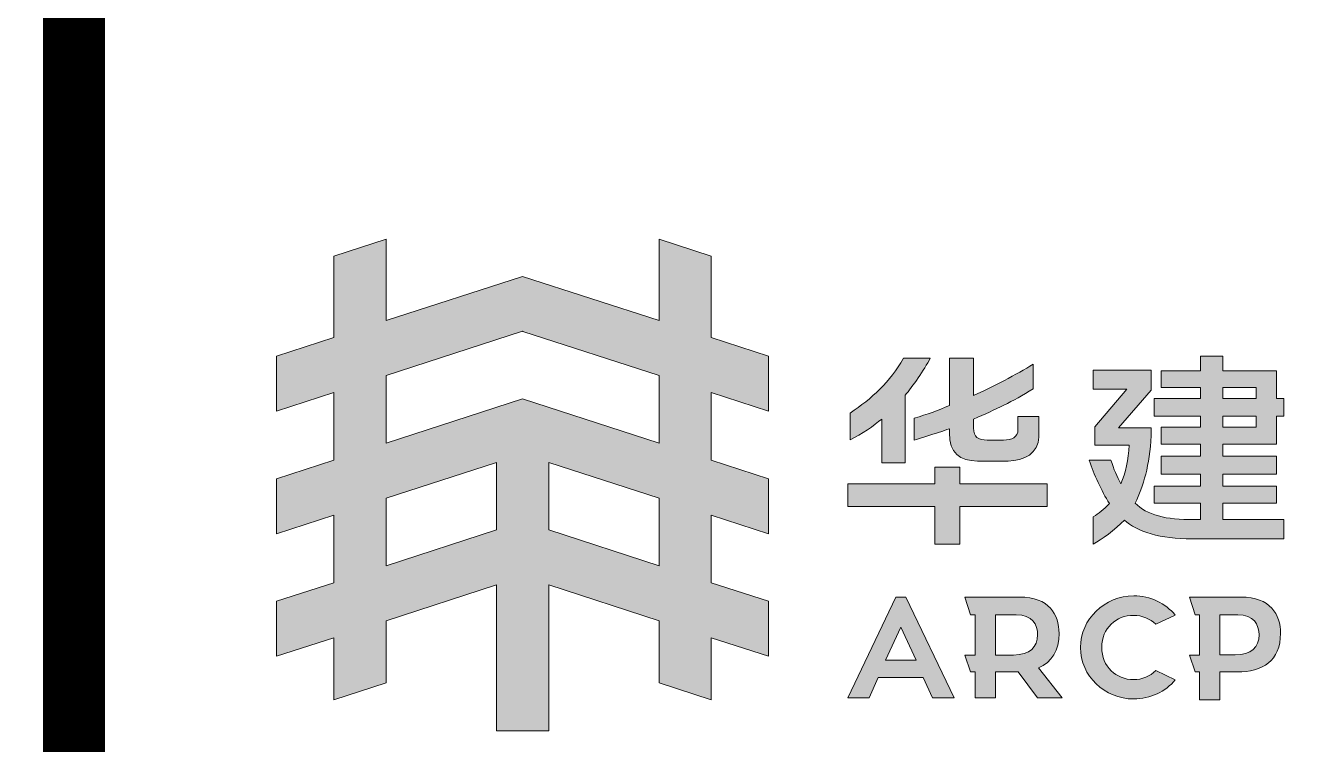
# Model space of a CAD drawing. Extents: x -8792 to 174344, y -43961 to 62816.
# Drawn here: x 99085.1 to 99454.5, y -8435 to -8226.3 of the extents above; entities that cross this region are included whole.
import ezdxf
from ezdxf.enums import TextEntityAlignment as Align
from ezdxf.xclip import XClip

# ---------------------------------------------------------------- set-up
doc = ezdxf.new("R2010")
doc.units = 0
doc.header["$LTSCALE"] = 50
doc.header["$XCLIPFRAME"] = 0
doc.linetypes.add('DOT2', pattern=[0.125, 0, -0.125])
for name, color, linetype in [('2017_11-sheet-LOGO$0$C-SHET-TTLB', 11, 'Continuous'), ('2017_11-sheet-R$0$C-SHET-TTLB', 11, 'Continuous'), ('A-FLOR-OTLN', 4, 'DOT2'), ('C-SHET-SHBD', 11, 'Continuous'), ('C-SHET-TTLB', 11, 'Continuous'), ('吊顶', 7, 'Continuous'), ('通-图框-文字', 4, 'Continuous')]:
    doc.layers.add(name, color=color, linetype=linetype)
doc.styles.add('XD-2008', font='xd-hzs.shx', dxfattribs={"width": 0.7, "bigfont": 'xd-hztxt.shx'})
doc.styles.add('XD2008', font='@1romans.shx', dxfattribs={"width": 0.7, "bigfont": '!hztxt.shx'})

# ---------------------------------------------------------------- blocks, each defined once
blk = doc.blocks.new('A$Cbd8d7c8c')
at = {"layer": 'A-FLOR-OTLN', "color": 8}
blk.add_lwpolyline([(-22721.25, -15689.87), (-43719.42, -33393.16, 0.413756), (-43991.61, -36560.98, 0.189672), (122158.17, -126683.04, 0.414786), (124666.02, -124719.49), (133885.17, -48361.88, 0.379931), (116453.25, -23207.95, 0.236452)], format="xyb", dxfattribs=at)
at = {"layer": '吊顶', "const_width": 3}
blk.add_lwpolyline([(36525.16, -42886.24, 0.056654), (31389.8, -41079.32), (30859.09, -40957.78, -0.112536), (21289.45, -36343.72, -0.028917), (3039.01, -19971.01, 0.413532), (-633.62, -19953.38), (-31397.94, -50352.84, 0.414781), (-31416.33, -54033.31, 0.170492), (123964.28, -129414.71, 0.412564), (126841.18, -127143.22), (136317.5, -48655.55, 1.269195), (87076.8, -54393.32)], format="xyb", dxfattribs=at)
blk = doc.blocks.new('华东院_土建2018EcadiA3_2022_02-sheet-LOGO', base_point=(415.294, 161.488))
at = {"layer": '2017_11-sheet-LOGO$0$C-SHET-TTLB'}
h = blk.add_hatch(color=256, dxfattribs=at)
h.dxf.hatch_style = 2
h.paths.add_polyline_path([(353.435, 185.52), (353.435, 186.584), (352.329, 186.943), (352.329, 188.52), (351.318, 188.849), (351.318, 187.272), (348.678, 188.129), (346.037, 187.272), (346.037, 188.849), (345.027, 188.52), (345.027, 186.943), (343.92, 186.584), (343.92, 185.52), (345.027, 185.88), (345.027, 184.572), (343.92, 184.213), (343.92, 183.149), (345.027, 183.509), (345.027, 182.2), (343.92, 181.841), (343.92, 180.777), (345.027, 181.137), (345.027, 179.933), (346.037, 180.261), (346.037, 181.465), (348.172, 182.159), (348.172, 179.334), (349.183, 179.334), (349.183, 182.159), (351.318, 181.465), (351.318, 180.261), (352.329, 179.933), (352.329, 181.137), (353.435, 180.777), (353.435, 181.841), (352.329, 182.2), (352.329, 183.509), (353.435, 183.149), (353.435, 184.213), (352.329, 184.572), (352.329, 185.88)])
h.paths.add_polyline_path([(346.037, 182.528), (346.037, 183.837), (348.172, 184.53), (348.172, 183.222)])
h.paths.add_polyline_path([(351.318, 182.528), (349.183, 183.222), (349.183, 184.53), (351.318, 183.837)])
h.paths.add_polyline_path([(351.318, 184.9), (348.678, 185.759), (346.037, 184.9), (346.037, 186.209), (348.678, 187.066), (348.684, 187.064), (351.318, 186.209)])
h = blk.add_hatch(color=256, dxfattribs=at)
h.dxf.hatch_style = 2
edge = h.paths.add_edge_path()
edge.add_spline(control_points=[(355.014, 184.963), (355.014, 184.963), (355.014, 185.484), (355.014, 185.484), (355.431, 185.765), (355.785, 186.082), (356.045, 186.544), (356.045, 186.544), (356.563, 186.544), (356.563, 186.544), (356.445, 186.32), (356.221, 185.993), (356.076, 185.827), (356.076, 185.827), (356.076, 184.523), (356.076, 184.523), (356.076, 184.523), (355.624, 184.523), (355.624, 184.523), (355.624, 184.523), (355.624, 185.366), (355.624, 185.366), (355.478, 185.24), (355.238, 185.08), (355.014, 184.963)], knot_values=[0, 0, 0, 0, 1, 1, 1, 2, 2, 2, 3, 3, 3, 4, 4, 4, 5, 5, 5, 6, 6, 6, 7, 7, 7, 8, 8, 8, 8], degree=3, periodic=0)
h.paths.add_polyline_path([(354.966, 183.673), (354.966, 184.111), (356.653, 184.111), (356.653, 184.438), (357.137, 184.438), (357.137, 184.111), (358.824, 184.111), (358.824, 183.673), (357.137, 183.673), (357.137, 182.949), (356.653, 182.949), (356.653, 183.673)])
edge = h.paths.add_edge_path()
edge.add_spline(control_points=[(356.255, 184.961), (356.255, 184.961), (356.255, 185.383), (356.255, 185.383), (356.508, 185.461), (356.702, 185.527), (356.934, 185.633), (356.934, 185.633), (356.934, 186.544), (356.934, 186.544), (356.934, 186.544), (357.402, 186.544), (357.402, 186.544), (357.402, 186.544), (357.402, 185.825), (357.402, 185.825), (357.761, 185.984), (358.246, 186.234), (358.551, 186.431), (358.551, 186.431), (358.551, 185.952), (358.551, 185.952), (358.143, 185.695), (357.843, 185.561), (357.402, 185.367), (357.402, 185.367), (357.402, 185.195), (357.402, 185.195), (357.402, 185.02), (357.486, 184.961), (357.667, 184.961), (357.667, 184.961), (357.979, 184.961), (357.979, 184.961), (358.143, 184.961), (358.26, 185.016), (358.26, 185.165), (358.26, 185.267), (358.26, 185.416), (358.26, 185.416), (358.26, 185.416), (358.666, 185.416), (358.666, 185.416), (358.666, 185.416), (358.666, 185.178), (358.666, 185.02), (358.666, 184.711), (358.367, 184.556), (358.073, 184.556), (358.073, 184.556), (357.48, 184.556), (357.48, 184.556), (357.134, 184.556), (356.934, 184.714), (356.934, 185.101), (356.934, 185.101), (356.934, 185.18), (356.934, 185.18), (356.861, 185.149), (356.318, 184.981), (356.255, 184.961)], knot_values=[0, 0, 0, 0, 1, 1, 1, 2, 2, 2, 3, 3, 3, 4, 4, 4, 5, 5, 5, 6, 6, 6, 7, 7, 7, 8, 8, 8, 9, 9, 9, 10, 10, 10, 11, 11, 11, 12, 12, 12, 13, 13, 13, 14, 14, 14, 15, 15, 15, 16, 16, 16, 17, 17, 17, 18, 18, 18, 19, 19, 19, 20, 20, 20, 20], degree=3, periodic=0)
h = blk.add_hatch(color=256, dxfattribs=at)
h.dxf.hatch_style = 2
edge = h.paths.add_edge_path()
edge.add_spline(control_points=[(360.891, 185.423), (360.891, 185.423), (360.891, 185.766), (360.891, 185.766), (360.891, 185.766), (361.789, 185.766), (361.789, 185.766), (361.789, 185.766), (361.789, 185.976), (361.789, 185.976), (361.789, 185.976), (361.029, 185.976), (361.029, 185.976), (361.029, 185.976), (361.029, 186.303), (361.029, 186.303), (361.029, 186.303), (361.789, 186.303), (361.789, 186.303), (361.789, 186.303), (361.789, 186.584), (361.789, 186.584), (361.789, 186.584), (362.225, 186.584), (362.225, 186.584), (362.225, 186.584), (362.225, 186.303), (362.225, 186.303), (362.225, 186.303), (363.263, 186.303), (363.263, 186.303), (363.263, 186.303), (363.263, 185.766), (363.263, 185.766), (363.263, 185.766), (363.399, 185.766), (363.399, 185.766), (363.399, 185.766), (363.399, 185.423), (363.399, 185.423), (363.399, 185.423), (363.263, 185.423), (363.263, 185.423), (363.263, 185.423), (363.263, 184.882), (363.263, 184.882), (363.263, 184.882), (362.225, 184.882), (362.225, 184.882), (362.225, 184.882), (362.225, 184.647), (362.225, 184.647), (362.225, 184.647), (363.263, 184.647), (363.263, 184.647), (363.263, 184.647), (363.263, 184.304), (363.263, 184.304), (363.263, 184.304), (362.225, 184.304), (362.225, 184.304), (362.225, 184.304), (362.225, 184.07), (362.225, 184.07), (362.225, 184.07), (363.263, 184.07), (363.263, 184.07), (363.263, 184.07), (363.263, 183.743), (363.263, 183.743), (363.263, 183.743), (362.225, 183.743), (362.225, 183.743), (362.225, 183.743), (362.225, 183.423), (362.225, 183.423), (362.225, 183.423), (363.399, 183.423), (363.399, 183.423), (363.399, 183.423), (363.399, 183.049), (363.399, 183.049), (363.399, 183.049), (361.629, 183.049), (361.629, 183.049), (361.015, 183.049), (360.556, 183.185), (360.322, 183.414), (360.136, 183.229), (359.876, 183.029), (359.717, 182.949), (359.717, 182.949), (359.717, 183.474), (359.717, 183.474), (359.825, 183.537), (359.907, 183.615), (360.028, 183.732), (359.872, 183.981), (359.729, 184.299), (359.636, 184.569), (359.636, 184.569), (360.059, 184.569), (360.059, 184.569), (360.115, 184.402), (360.171, 184.252), (360.25, 184.113), (360.343, 184.332), (360.392, 184.581), (360.413, 184.862), (360.413, 184.862), (359.747, 184.862), (359.747, 184.862), (359.747, 184.862), (359.747, 185.216), (359.747, 185.216), (359.747, 185.216), (360.363, 185.944), (360.363, 185.944), (360.363, 185.944), (359.717, 185.944), (359.717, 185.944), (359.717, 185.944), (359.717, 186.314), (359.717, 186.314), (359.717, 186.314), (360.833, 186.314), (360.833, 186.314), (360.833, 186.314), (360.833, 185.928), (360.833, 185.928), (360.833, 185.928), (360.206, 185.201), (360.206, 185.201), (360.206, 185.201), (360.839, 185.201), (360.839, 185.201), (360.839, 185.201), (360.839, 185.045), (360.839, 185.045), (360.808, 184.473), (360.683, 184.064), (360.527, 183.742), (360.746, 183.512), (361.13, 183.414), (361.661, 183.423), (361.681, 183.423), (361.757, 183.423), (361.789, 183.423), (361.789, 183.423), (361.789, 183.743), (361.789, 183.743), (361.789, 183.743), (360.891, 183.743), (360.891, 183.743), (360.891, 183.743), (360.891, 184.07), (360.891, 184.07), (360.891, 184.07), (361.789, 184.07), (361.789, 184.07), (361.789, 184.07), (361.789, 184.304), (361.789, 184.304), (361.789, 184.304), (361.029, 184.304), (361.029, 184.304), (361.029, 184.304), (361.029, 184.647), (361.029, 184.647), (361.029, 184.647), (361.789, 184.647), (361.789, 184.647), (361.789, 184.647), (361.789, 184.882), (361.789, 184.882), (361.789, 184.882), (361.029, 184.882), (361.029, 184.882), (361.029, 184.882), (361.029, 185.209), (361.029, 185.209), (361.029, 185.209), (361.789, 185.209), (361.789, 185.209), (361.789, 185.209), (361.789, 185.423), (361.789, 185.423), (361.789, 185.423), (360.891, 185.423), (360.891, 185.423)], knot_values=[0, 0, 0, 0, 1, 1, 1, 2, 2, 2, 3, 3, 3, 4, 4, 4, 5, 5, 5, 6, 6, 6, 7, 7, 7, 8, 8, 8, 9, 9, 9, 10, 10, 10, 11, 11, 11, 12, 12, 12, 13, 13, 13, 14, 14, 14, 15, 15, 15, 16, 16, 16, 17, 17, 17, 18, 18, 18, 19, 19, 19, 20, 20, 20, 21, 21, 21, 22, 22, 22, 23, 23, 23, 24, 24, 24, 25, 25, 25, 26, 26, 26, 27, 27, 27, 28, 28, 28, 29, 29, 29, 30, 30, 30, 31, 31, 31, 32, 32, 32, 33, 33, 33, 34, 34, 34, 35, 35, 35, 36, 36, 36, 37, 37, 37, 38, 38, 38, 39, 39, 39, 40, 40, 40, 41, 41, 41, 42, 42, 42, 43, 43, 43, 44, 44, 44, 45, 45, 45, 46, 46, 46, 47, 47, 47, 48, 48, 48, 49, 49, 49, 50, 50, 50, 51, 51, 51, 52, 52, 52, 53, 53, 53, 54, 54, 54, 55, 55, 55, 56, 56, 56, 57, 57, 57, 58, 58, 58, 59, 59, 59, 60, 60, 60, 61, 61, 61, 62, 62, 62, 63, 63, 63, 63], degree=3, periodic=0)
h.paths.add_polyline_path([(362.865, 185.976), (362.225, 185.976), (362.225, 185.766), (362.865, 185.766)])
h.paths.add_polyline_path([(362.225, 185.423), (362.225, 185.209), (362.865, 185.209), (362.865, 185.423)])
h = blk.add_hatch(color=256, dxfattribs=at)
h.dxf.hatch_style = 2
h.paths.add_polyline_path([(355.895, 181.924), (354.966, 179.974), (355.384, 179.974), (355.558, 180.369), (356.428, 180.369), (356.606, 179.974), (357.023, 179.974), (356.091, 181.924)])
h.paths.add_polyline_path([(355.698, 180.699), (355.992, 181.343), (356.288, 180.699)])
h = blk.add_hatch(color=256, dxfattribs=at)
h.dxf.hatch_style = 2
edge = h.paths.add_edge_path()
edge.add_spline(control_points=[(359.054, 181.221), (359.054, 181.586), (358.861, 181.924), (358.291, 181.924), (358.291, 181.924), (357.499, 181.924), (357.499, 181.924), (357.499, 181.924), (357.431, 181.924), (357.431, 181.924), (357.431, 181.924), (357.232, 181.924), (357.232, 181.924), (357.232, 181.924), (357.342, 181.58), (357.342, 181.58), (357.342, 181.58), (357.431, 181.58), (357.431, 181.58), (357.431, 181.58), (357.431, 180.801), (357.431, 180.801), (357.431, 180.801), (357.232, 180.801), (357.232, 180.801), (357.232, 180.801), (357.342, 180.474), (357.342, 180.474), (357.342, 180.474), (357.431, 180.474), (357.431, 180.474), (357.431, 180.474), (357.431, 179.974), (357.431, 179.974), (357.431, 179.974), (357.826, 179.974), (357.826, 179.974), (357.826, 179.974), (357.826, 180.474), (357.826, 180.474), (357.826, 180.474), (358.189, 180.474), (358.189, 180.474), (358.214, 180.474), (358.241, 180.474), (358.264, 180.477), (358.264, 180.477), (358.64, 179.974), (358.64, 179.974), (358.64, 179.974), (359.113, 179.974), (359.113, 179.974), (359.113, 179.974), (358.659, 180.554), (358.659, 180.554), (358.916, 180.665), (359.054, 180.887), (359.054, 181.221)], knot_values=[0, 0, 0, 0, 1, 1, 1, 2, 2, 2, 3, 3, 3, 4, 4, 4, 5, 5, 5, 6, 6, 6, 7, 7, 7, 8, 8, 8, 9, 9, 9, 10, 10, 10, 11, 11, 11, 12, 12, 12, 13, 13, 13, 14, 14, 14, 15, 15, 15, 16, 16, 16, 17, 17, 17, 18, 18, 18, 19, 19, 19, 19], degree=3, periodic=0)
edge = h.paths.add_edge_path()
edge.add_spline(control_points=[(358.175, 180.801), (358.175, 180.801), (357.826, 180.801), (357.826, 180.801), (357.826, 180.801), (357.826, 181.58), (357.826, 181.58), (357.826, 181.58), (358.227, 181.58), (358.227, 181.58), (358.535, 181.58), (358.64, 181.392), (358.64, 181.191), (358.64, 180.96), (358.491, 180.801), (358.175, 180.801)], knot_values=[0, 0, 0, 0, 1, 1, 1, 2, 2, 2, 3, 3, 3, 4, 4, 4, 5, 5, 5, 5], degree=3, periodic=0)
h = blk.add_hatch(color=256, dxfattribs=at)
h.dxf.hatch_style = 2
edge = h.paths.add_edge_path()
edge.add_spline(control_points=[(360.499, 181.569), (360.664, 181.569), (360.814, 181.504), (360.925, 181.396), (360.925, 181.396), (361.303, 181.573), (361.303, 181.573), (361.113, 181.8), (360.825, 181.946), (360.499, 181.946), (359.932, 181.946), (359.47, 181.497), (359.47, 180.947), (359.47, 180.397), (359.932, 179.951), (360.499, 179.951), (360.825, 179.951), (361.113, 180.095), (361.303, 180.321), (361.303, 180.321), (360.924, 180.499), (360.924, 180.499), (360.814, 180.39), (360.664, 180.325), (360.499, 180.325), (360.159, 180.325), (359.88, 180.58), (359.88, 180.947), (359.88, 181.321), (360.159, 181.569), (360.499, 181.569)], knot_values=[0, 0, 0, 0, 1, 1, 1, 2, 2, 2, 3, 3, 3, 4, 4, 4, 5, 5, 5, 6, 6, 6, 7, 7, 7, 8, 8, 8, 9, 9, 9, 10, 10, 10, 10], degree=3, periodic=0)
h = blk.add_hatch(color=256, dxfattribs=at)
h.dxf.hatch_style = 2
edge = h.paths.add_edge_path()
edge.add_spline(control_points=[(362.574, 181.924), (362.574, 181.924), (361.846, 181.924), (361.846, 181.924), (361.846, 181.924), (361.773, 181.924), (361.773, 181.924), (361.773, 181.924), (361.579, 181.924), (361.579, 181.924), (361.579, 181.924), (361.689, 181.58), (361.689, 181.58), (361.689, 181.58), (361.773, 181.58), (361.773, 181.58), (361.773, 181.58), (361.773, 180.801), (361.773, 180.801), (361.773, 180.801), (361.579, 180.801), (361.579, 180.801), (361.579, 180.801), (361.689, 180.474), (361.689, 180.474), (361.689, 180.474), (361.773, 180.474), (361.773, 180.474), (361.773, 180.474), (361.773, 179.933), (361.773, 179.933), (361.773, 179.933), (362.167, 179.933), (362.167, 179.933), (362.167, 179.933), (362.167, 180.474), (362.167, 180.474), (362.167, 180.474), (362.497, 180.474), (362.497, 180.474), (362.992, 180.474), (363.338, 180.687), (363.338, 181.221), (363.338, 181.586), (363.144, 181.924), (362.574, 181.924)], knot_values=[0, 0, 0, 0, 1, 1, 1, 2, 2, 2, 3, 3, 3, 4, 4, 4, 5, 5, 5, 6, 6, 6, 7, 7, 7, 8, 8, 8, 9, 9, 9, 10, 10, 10, 11, 11, 11, 12, 12, 12, 13, 13, 13, 14, 14, 14, 15, 15, 15, 15], degree=3, periodic=0)
edge = h.paths.add_edge_path()
edge.add_spline(control_points=[(362.458, 180.804), (362.458, 180.804), (362.167, 180.804), (362.167, 180.804), (362.167, 180.804), (362.167, 181.58), (362.167, 181.58), (362.167, 181.58), (362.51, 181.58), (362.51, 181.58), (362.818, 181.58), (362.923, 181.392), (362.923, 181.191), (362.923, 180.96), (362.773, 180.804), (362.458, 180.804)], knot_values=[0, 0, 0, 0, 1, 1, 1, 2, 2, 2, 3, 3, 3, 4, 4, 4, 5, 5, 5, 5], degree=3, periodic=0)
at = {"layer": '2017_11-sheet-LOGO$0$C-SHET-TTLB', "lineweight": 0}
for points in [[(353.435, 185.52), (353.435, 186.584), (352.329, 186.943), (352.329, 188.52), (351.318, 188.849), (351.318, 187.272), (348.678, 188.129), (346.037, 187.272), (346.037, 188.849), (345.027, 188.52), (345.027, 186.943), (343.92, 186.584), (343.92, 185.52), (345.027, 185.88), (345.027, 184.572), (343.92, 184.213), (343.92, 183.149), (345.027, 183.509), (345.027, 182.2), (343.92, 181.841), (343.92, 180.777), (345.027, 181.137), (345.027, 179.933), (346.037, 180.261), (346.037, 181.465), (348.172, 182.159), (348.172, 179.334), (349.183, 179.334), (349.183, 182.159), (351.318, 181.465), (351.318, 180.261), (352.329, 179.933), (352.329, 181.137), (353.435, 180.777), (353.435, 181.841), (352.329, 182.2), (352.329, 183.509), (353.435, 183.149), (353.435, 184.213), (352.329, 184.572), (352.329, 185.88), (353.435, 185.52)], [(351.318, 184.9), (348.678, 185.759), (346.037, 184.9), (346.037, 186.209), (348.678, 187.066), (348.684, 187.064), (351.318, 186.209), (351.318, 184.9)], [(362.865, 185.976), (362.225, 185.976), (362.225, 185.766), (362.865, 185.766), (362.865, 185.976)], [(362.225, 185.423), (362.225, 185.209), (362.865, 185.209), (362.865, 185.423), (362.225, 185.423)], [(346.037, 182.528), (346.037, 183.837), (348.172, 184.53), (348.172, 183.222), (346.037, 182.528)], [(351.318, 182.528), (349.183, 183.222), (349.183, 184.53), (351.318, 183.837), (351.318, 182.528)], [(354.966, 183.673), (354.966, 184.111), (356.653, 184.111), (356.653, 184.438), (357.137, 184.438), (357.137, 184.111), (358.824, 184.111), (358.824, 183.673), (357.137, 183.673), (357.137, 182.949), (356.653, 182.949), (356.653, 183.673), (354.966, 183.673)], [(355.895, 181.924), (354.966, 179.974), (355.384, 179.974), (355.558, 180.369), (356.428, 180.369), (356.606, 179.974), (357.023, 179.974), (356.091, 181.924), (355.895, 181.924)], [(355.698, 180.699), (355.992, 181.343), (356.288, 180.699), (355.698, 180.699)]]:
    blk.add_lwpolyline(points, dxfattribs=at)
for points, knots in [([(355.014, 184.963), (355.014, 184.963), (355.014, 185.484), (355.014, 185.484), (355.431, 185.765), (355.785, 186.082), (356.045, 186.544), (356.045, 186.544), (356.563, 186.544), (356.563, 186.544), (356.445, 186.32), (356.221, 185.993), (356.076, 185.827), (356.076, 185.827), (356.076, 184.523), (356.076, 184.523), (356.076, 184.523), (355.624, 184.523), (355.624, 184.523), (355.624, 184.523), (355.624, 185.366), (355.624, 185.366), (355.478, 185.24), (355.238, 185.08), (355.014, 184.963)], [0, 0, 0, 0, 1, 1, 1, 2, 2, 2, 3, 3, 3, 4, 4, 4, 5, 5, 5, 6, 6, 6, 7, 7, 7, 8, 8, 8, 8]), ([(356.255, 184.961), (356.255, 184.961), (356.255, 185.383), (356.255, 185.383), (356.508, 185.461), (356.702, 185.527), (356.934, 185.633), (356.934, 185.633), (356.934, 186.544), (356.934, 186.544), (356.934, 186.544), (357.402, 186.544), (357.402, 186.544), (357.402, 186.544), (357.402, 185.825), (357.402, 185.825), (357.761, 185.984), (358.246, 186.234), (358.551, 186.431), (358.551, 186.431), (358.551, 185.952), (358.551, 185.952), (358.143, 185.695), (357.843, 185.561), (357.402, 185.367), (357.402, 185.367), (357.402, 185.195), (357.402, 185.195), (357.402, 185.02), (357.486, 184.961), (357.667, 184.961), (357.667, 184.961), (357.979, 184.961), (357.979, 184.961), (358.143, 184.961), (358.26, 185.016), (358.26, 185.165), (358.26, 185.267), (358.26, 185.416), (358.26, 185.416), (358.26, 185.416), (358.666, 185.416), (358.666, 185.416), (358.666, 185.416), (358.666, 185.178), (358.666, 185.02), (358.666, 184.711), (358.367, 184.556), (358.073, 184.556), (358.073, 184.556), (357.48, 184.556), (357.48, 184.556), (357.134, 184.556), (356.934, 184.714), (356.934, 185.101), (356.934, 185.101), (356.934, 185.18), (356.934, 185.18), (356.861, 185.149), (356.318, 184.981), (356.255, 184.961)], [0, 0, 0, 0, 1, 1, 1, 2, 2, 2, 3, 3, 3, 4, 4, 4, 5, 5, 5, 6, 6, 6, 7, 7, 7, 8, 8, 8, 9, 9, 9, 10, 10, 10, 11, 11, 11, 12, 12, 12, 13, 13, 13, 14, 14, 14, 15, 15, 15, 16, 16, 16, 17, 17, 17, 18, 18, 18, 19, 19, 19, 20, 20, 20, 20]), ([(360.891, 185.423), (360.891, 185.423), (360.891, 185.766), (360.891, 185.766), (360.891, 185.766), (361.789, 185.766), (361.789, 185.766), (361.789, 185.766), (361.789, 185.976), (361.789, 185.976), (361.789, 185.976), (361.029, 185.976), (361.029, 185.976), (361.029, 185.976), (361.029, 186.303), (361.029, 186.303), (361.029, 186.303), (361.789, 186.303), (361.789, 186.303), (361.789, 186.303), (361.789, 186.584), (361.789, 186.584), (361.789, 186.584), (362.225, 186.584), (362.225, 186.584), (362.225, 186.584), (362.225, 186.303), (362.225, 186.303), (362.225, 186.303), (363.263, 186.303), (363.263, 186.303), (363.263, 186.303), (363.263, 185.766), (363.263, 185.766), (363.263, 185.766), (363.399, 185.766), (363.399, 185.766), (363.399, 185.766), (363.399, 185.423), (363.399, 185.423), (363.399, 185.423), (363.263, 185.423), (363.263, 185.423), (363.263, 185.423), (363.263, 184.882), (363.263, 184.882), (363.263, 184.882), (362.225, 184.882), (362.225, 184.882), (362.225, 184.882), (362.225, 184.647), (362.225, 184.647), (362.225, 184.647), (363.263, 184.647), (363.263, 184.647), (363.263, 184.647), (363.263, 184.304), (363.263, 184.304), (363.263, 184.304), (362.225, 184.304), (362.225, 184.304), (362.225, 184.304), (362.225, 184.07), (362.225, 184.07), (362.225, 184.07), (363.263, 184.07), (363.263, 184.07), (363.263, 184.07), (363.263, 183.743), (363.263, 183.743), (363.263, 183.743), (362.225, 183.743), (362.225, 183.743), (362.225, 183.743), (362.225, 183.423), (362.225, 183.423), (362.225, 183.423), (363.399, 183.423), (363.399, 183.423), (363.399, 183.423), (363.399, 183.049), (363.399, 183.049), (363.399, 183.049), (361.629, 183.049), (361.629, 183.049), (361.015, 183.049), (360.556, 183.185), (360.322, 183.414), (360.136, 183.229), (359.876, 183.029), (359.717, 182.949), (359.717, 182.949), (359.717, 183.474), (359.717, 183.474), (359.825, 183.537), (359.907, 183.615), (360.028, 183.732), (359.872, 183.981), (359.729, 184.299), (359.636, 184.569), (359.636, 184.569), (360.059, 184.569), (360.059, 184.569), (360.115, 184.402), (360.171, 184.252), (360.25, 184.113), (360.343, 184.332), (360.392, 184.581), (360.413, 184.862), (360.413, 184.862), (359.747, 184.862), (359.747, 184.862), (359.747, 184.862), (359.747, 185.216), (359.747, 185.216), (359.747, 185.216), (360.363, 185.944), (360.363, 185.944), (360.363, 185.944), (359.717, 185.944), (359.717, 185.944), (359.717, 185.944), (359.717, 186.314), (359.717, 186.314), (359.717, 186.314), (360.833, 186.314), (360.833, 186.314), (360.833, 186.314), (360.833, 185.928), (360.833, 185.928), (360.833, 185.928), (360.206, 185.201), (360.206, 185.201), (360.206, 185.201), (360.839, 185.201), (360.839, 185.201), (360.839, 185.201), (360.839, 185.045), (360.839, 185.045), (360.808, 184.473), (360.683, 184.064), (360.527, 183.742), (360.746, 183.512), (361.13, 183.414), (361.661, 183.423), (361.681, 183.423), (361.757, 183.423), (361.789, 183.423), (361.789, 183.423), (361.789, 183.743), (361.789, 183.743), (361.789, 183.743), (360.891, 183.743), (360.891, 183.743), (360.891, 183.743), (360.891, 184.07), (360.891, 184.07), (360.891, 184.07), (361.789, 184.07), (361.789, 184.07), (361.789, 184.07), (361.789, 184.304), (361.789, 184.304), (361.789, 184.304), (361.029, 184.304), (361.029, 184.304), (361.029, 184.304), (361.029, 184.647), (361.029, 184.647), (361.029, 184.647), (361.789, 184.647), (361.789, 184.647), (361.789, 184.647), (361.789, 184.882), (361.789, 184.882), (361.789, 184.882), (361.029, 184.882), (361.029, 184.882), (361.029, 184.882), (361.029, 185.209), (361.029, 185.209), (361.029, 185.209), (361.789, 185.209), (361.789, 185.209), (361.789, 185.209), (361.789, 185.423), (361.789, 185.423), (361.789, 185.423), (360.891, 185.423), (360.891, 185.423)], [0, 0, 0, 0, 1, 1, 1, 2, 2, 2, 3, 3, 3, 4, 4, 4, 5, 5, 5, 6, 6, 6, 7, 7, 7, 8, 8, 8, 9, 9, 9, 10, 10, 10, 11, 11, 11, 12, 12, 12, 13, 13, 13, 14, 14, 14, 15, 15, 15, 16, 16, 16, 17, 17, 17, 18, 18, 18, 19, 19, 19, 20, 20, 20, 21, 21, 21, 22, 22, 22, 23, 23, 23, 24, 24, 24, 25, 25, 25, 26, 26, 26, 27, 27, 27, 28, 28, 28, 29, 29, 29, 30, 30, 30, 31, 31, 31, 32, 32, 32, 33, 33, 33, 34, 34, 34, 35, 35, 35, 36, 36, 36, 37, 37, 37, 38, 38, 38, 39, 39, 39, 40, 40, 40, 41, 41, 41, 42, 42, 42, 43, 43, 43, 44, 44, 44, 45, 45, 45, 46, 46, 46, 47, 47, 47, 48, 48, 48, 49, 49, 49, 50, 50, 50, 51, 51, 51, 52, 52, 52, 53, 53, 53, 54, 54, 54, 55, 55, 55, 56, 56, 56, 57, 57, 57, 58, 58, 58, 59, 59, 59, 60, 60, 60, 61, 61, 61, 62, 62, 62, 63, 63, 63, 63]), ([(359.054, 181.221), (359.054, 181.586), (358.861, 181.924), (358.291, 181.924), (358.291, 181.924), (357.499, 181.924), (357.499, 181.924), (357.499, 181.924), (357.431, 181.924), (357.431, 181.924), (357.431, 181.924), (357.232, 181.924), (357.232, 181.924), (357.232, 181.924), (357.342, 181.58), (357.342, 181.58), (357.342, 181.58), (357.431, 181.58), (357.431, 181.58), (357.431, 181.58), (357.431, 180.801), (357.431, 180.801), (357.431, 180.801), (357.232, 180.801), (357.232, 180.801), (357.232, 180.801), (357.342, 180.474), (357.342, 180.474), (357.342, 180.474), (357.431, 180.474), (357.431, 180.474), (357.431, 180.474), (357.431, 179.974), (357.431, 179.974), (357.431, 179.974), (357.826, 179.974), (357.826, 179.974), (357.826, 179.974), (357.826, 180.474), (357.826, 180.474), (357.826, 180.474), (358.189, 180.474), (358.189, 180.474), (358.214, 180.474), (358.241, 180.474), (358.264, 180.477), (358.264, 180.477), (358.64, 179.974), (358.64, 179.974), (358.64, 179.974), (359.113, 179.974), (359.113, 179.974), (359.113, 179.974), (358.659, 180.554), (358.659, 180.554), (358.916, 180.665), (359.054, 180.887), (359.054, 181.221)], [0, 0, 0, 0, 1, 1, 1, 2, 2, 2, 3, 3, 3, 4, 4, 4, 5, 5, 5, 6, 6, 6, 7, 7, 7, 8, 8, 8, 9, 9, 9, 10, 10, 10, 11, 11, 11, 12, 12, 12, 13, 13, 13, 14, 14, 14, 15, 15, 15, 16, 16, 16, 17, 17, 17, 18, 18, 18, 19, 19, 19, 19]), ([(360.499, 181.569), (360.664, 181.569), (360.814, 181.504), (360.925, 181.396), (360.925, 181.396), (361.303, 181.573), (361.303, 181.573), (361.113, 181.8), (360.825, 181.946), (360.499, 181.946), (359.932, 181.946), (359.47, 181.497), (359.47, 180.947), (359.47, 180.397), (359.932, 179.951), (360.499, 179.951), (360.825, 179.951), (361.113, 180.095), (361.303, 180.321), (361.303, 180.321), (360.924, 180.499), (360.924, 180.499), (360.814, 180.39), (360.664, 180.325), (360.499, 180.325), (360.159, 180.325), (359.88, 180.58), (359.88, 180.947), (359.88, 181.321), (360.159, 181.569), (360.499, 181.569)], [0, 0, 0, 0, 1, 1, 1, 2, 2, 2, 3, 3, 3, 4, 4, 4, 5, 5, 5, 6, 6, 6, 7, 7, 7, 8, 8, 8, 9, 9, 9, 10, 10, 10, 10]), ([(362.574, 181.924), (362.574, 181.924), (361.846, 181.924), (361.846, 181.924), (361.846, 181.924), (361.773, 181.924), (361.773, 181.924), (361.773, 181.924), (361.579, 181.924), (361.579, 181.924), (361.579, 181.924), (361.689, 181.58), (361.689, 181.58), (361.689, 181.58), (361.773, 181.58), (361.773, 181.58), (361.773, 181.58), (361.773, 180.801), (361.773, 180.801), (361.773, 180.801), (361.579, 180.801), (361.579, 180.801), (361.579, 180.801), (361.689, 180.474), (361.689, 180.474), (361.689, 180.474), (361.773, 180.474), (361.773, 180.474), (361.773, 180.474), (361.773, 179.933), (361.773, 179.933), (361.773, 179.933), (362.167, 179.933), (362.167, 179.933), (362.167, 179.933), (362.167, 180.474), (362.167, 180.474), (362.167, 180.474), (362.497, 180.474), (362.497, 180.474), (362.992, 180.474), (363.338, 180.687), (363.338, 181.221), (363.338, 181.586), (363.144, 181.924), (362.574, 181.924)], [0, 0, 0, 0, 1, 1, 1, 2, 2, 2, 3, 3, 3, 4, 4, 4, 5, 5, 5, 6, 6, 6, 7, 7, 7, 8, 8, 8, 9, 9, 9, 10, 10, 10, 11, 11, 11, 12, 12, 12, 13, 13, 13, 14, 14, 14, 15, 15, 15, 15]), ([(358.175, 180.801), (358.175, 180.801), (357.826, 180.801), (357.826, 180.801), (357.826, 180.801), (357.826, 181.58), (357.826, 181.58), (357.826, 181.58), (358.227, 181.58), (358.227, 181.58), (358.535, 181.58), (358.64, 181.392), (358.64, 181.191), (358.64, 180.96), (358.491, 180.801), (358.175, 180.801)], [0, 0, 0, 0, 1, 1, 1, 2, 2, 2, 3, 3, 3, 4, 4, 4, 5, 5, 5, 5]), ([(362.458, 180.804), (362.458, 180.804), (362.167, 180.804), (362.167, 180.804), (362.167, 180.804), (362.167, 181.58), (362.167, 181.58), (362.167, 181.58), (362.51, 181.58), (362.51, 181.58), (362.818, 181.58), (362.923, 181.392), (362.923, 181.191), (362.923, 180.96), (362.773, 180.804), (362.458, 180.804)], [0, 0, 0, 0, 1, 1, 1, 2, 2, 2, 3, 3, 3, 4, 4, 4, 5, 5, 5, 5])]:
    blk.add_open_spline(points, degree=3, knots=knots, dxfattribs=at)
blk = doc.blocks.new('华东院_土建2018EcadiA3_2021_06-sheet-R', base_point=(415, 5))
at = {"layer": '2017_11-sheet-R$0$C-SHET-TTLB'}
blk.add_blockref('华东院_土建2018EcadiA3_2022_02-sheet-LOGO', (415.294, 161.488), dxfattribs=at)
blk = doc.blocks.new('A$Ce60f285c')
at = {"layer": 'C-SHET-TTLB'}
blk.add_lwpolyline([(345, 297, 1.2, 1.2, 0), (345, 10.011, 0.9, 0.9, 0)], format="xyseb", dxfattribs=at)
blk.add_blockref('华东院_土建2018EcadiA3_2021_06-sheet-R', (420, 10), dxfattribs=at)
at = {"layer": 'C-SHET-SHBD', "style": 'XD2008', "width": 0.7}
for tag, p in [('审定人', (345.736, 128.403)), ('设总', (345.736, 118.195)), ('审核人', (345.736, 107.963)), ('专业负责人', (345.736, 97.755)), ('校对人', (345.736, 87.546)), ('设计人', (345.736, 77.639))]:
    blk.add_attdef(tag, p, '', height=2.8, dxfattribs=at)
for tag, p in [('工程编号', (368.416, 27.046)), ('阶段', (404.414, 27.046)), ('专业', (404.414, 19.691))]:
    blk.add_attdef(tag, text='', height=3.5, dxfattribs=at).set_placement(p, align=Align.MIDDLE_CENTER)
at = {"layer": 'C-SHET-SHBD', "style": 'XD2008', "width": 0.7, "flags": 1}
blk.add_attdef('日期', text='', height=3.5, dxfattribs=at).set_placement((368.416, 13.426), align=Align.MIDDLE_CENTER)
at = {"layer": '通-图框-文字', "style": 'XD-2008', "width": 0.7}
for tag, p in [('建设单位', (383.408, 70.61)), ('项目名称', (383.282, 58.428))]:
    blk.add_attdef(tag, text='', height=5, dxfattribs=at).set_placement(p, align=Align.MIDDLE_CENTER)
blk = doc.blocks.new('A$C6049850a')
at = {"ltscale": 10}
blk.add_blockref('A$Ce60f285c', (0, 0), dxfattribs=at)

msp = doc.modelspace()

# ---------------------------------------------------------------- block references
at = {"ltscale": 10}
ref = msp.add_blockref('A$Cbd8d7c8c', (-20242.468, 78224.561), dxfattribs=at)
XClip(ref).set_block_clipping_path([(33737.5024453482, -58253.8739175466), (58527.5008306247, -28195.842069268)])
ref = msp.add_blockref('A$Cbd8d7c8c', (22321.982, 94074.685), dxfattribs=at)
XClip(ref).set_block_clipping_path([(76291.0063025201, -72283.9918497168), (103268.9259821397, -47877.3086105986)])
at = {"ltscale": 10, "xscale": 15, "yscale": 15, "zscale": 15}
msp.add_blockref('A$C6049850a', (93924.164, -11196.044), dxfattribs=at)

doc.saveas('drawing.dxf')
